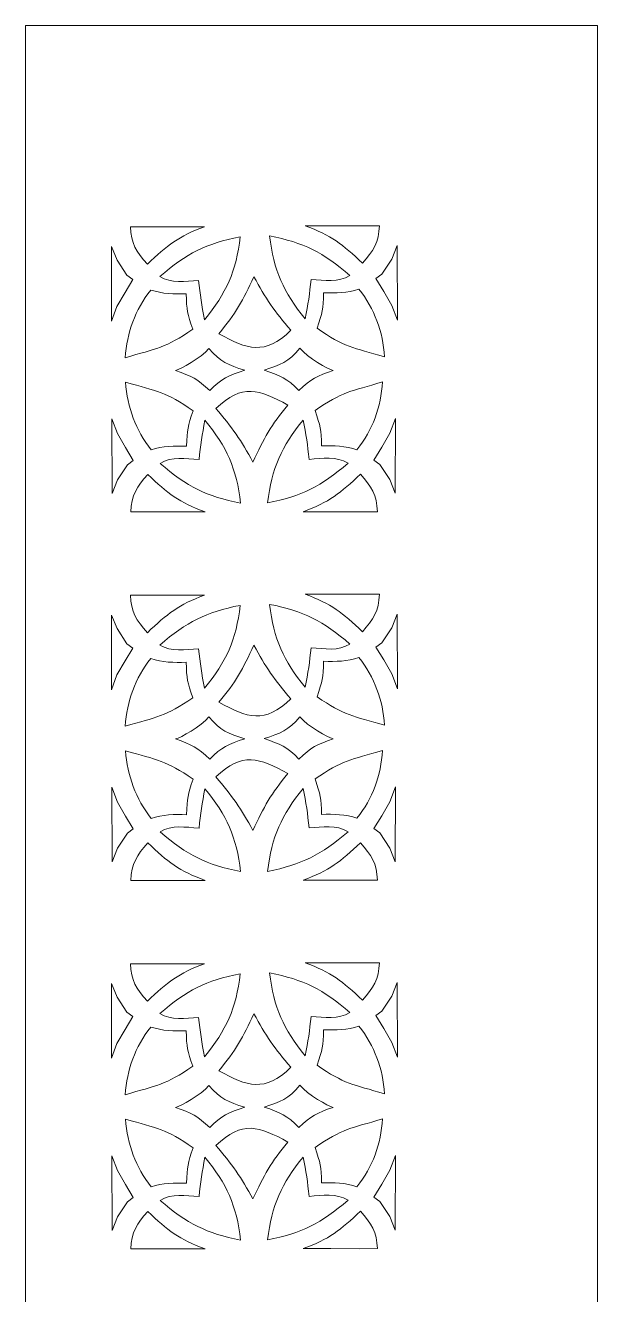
# Model space of a CAD drawing. Header units: millimetres. Extents: x -3017 to 373, y -1230 to 1400.
# Drawn here: x -1626.5 to -1426.5, y 763.9 to 1207.4 of the extents above; entities that cross this region are included whole.
import ezdxf

# ---------------------------------------------------------------- set-up
doc = ezdxf.new("R2010")
doc.units = ezdxf.units.MM
doc.header["$MEASUREMENT"] = 0
doc.layers.add('Katman 1', color=7, linetype='Continuous')

msp = doc.modelspace()

# ---------------------------------------------------------------- linework, layer by layer
at = {"layer": 'Katman 1', "color": 250, "lineweight": 20}
msp.add_lwpolyline([(-1626.484, -1092.609), (-1426.484, -1092.609), (-1426.484, 1207.391), (-1626.484, 1207.391), (-1626.484, -1092.609)], close=True, dxfattribs=at)
for points, knots in [([(-1589.7763, 1137.0525), (-1589.6307, 1131.2471), (-1587.6579, 1128.2487), (-1583.8586, 1123.9577), (-1576.9953, 1130.5071), (-1572.7833, 1133.817), (-1563.8479, 1137.0536), (-1563.8479, 1137.0536), (-1573.4989, 1137.0536), (-1573.4989, 1137.0536), (-1573.4989, 1137.0536), (-1583.5643, 1137.0583), (-1583.5643, 1137.0583), (-1583.5643, 1137.0583), (-1589.7763, 1137.0525), (-1589.7763, 1137.0525)], [0, 0, 0, 0, 0.2, 0.2, 0.2, 0.4, 0.4, 0.4, 0.6, 0.6, 0.6, 0.8, 0.8, 0.8, 1, 1, 1, 1]), ([(-1502.7694, 1137.391), (-1502.9149, 1131.5856), (-1504.8878, 1128.5872), (-1508.687, 1124.2962), (-1515.5504, 1130.8456), (-1519.7623, 1134.1555), (-1528.6978, 1137.3921), (-1528.6978, 1137.3921), (-1519.0467, 1137.3921), (-1519.0467, 1137.3921), (-1519.0467, 1137.3921), (-1508.9814, 1137.3968), (-1508.9814, 1137.3968), (-1508.9814, 1137.3968), (-1502.7694, 1137.391), (-1502.7694, 1137.391)], [0, 0, 0, 0, 0.2, 0.2, 0.2, 0.4, 0.4, 0.4, 0.6, 0.6, 0.6, 0.8, 0.8, 0.8, 1, 1, 1, 1]), ([(-1579.5142, 1119.6434), (-1575.4334, 1117.113), (-1570.6728, 1118.0023), (-1565.9272, 1118.3075), (-1565.4107, 1113.4427), (-1564.8871, 1109.4381), (-1563.8647, 1104.5658), (-1556.3267, 1113.7574), (-1552.7592, 1121.4745), (-1551.4128, 1133.5016), (-1563.2652, 1131.2022), (-1570.1719, 1127.6956), (-1579.5142, 1119.6434)], [0, 0, 0, 0, 0.25, 0.25, 0.25, 0.5, 0.5, 0.5, 0.75, 0.75, 0.75, 1, 1, 1, 1]), ([(-1513.0315, 1119.9819), (-1517.1123, 1117.4515), (-1521.8728, 1118.3408), (-1526.6185, 1118.646), (-1527.1349, 1113.7812), (-1527.6585, 1109.7766), (-1528.681, 1104.9042), (-1536.219, 1114.0959), (-1539.7865, 1121.813), (-1541.1328, 1133.8401), (-1529.2804, 1131.5407), (-1522.3737, 1128.0341), (-1513.0315, 1119.9819)], [0, 0, 0, 0, 0.25, 0.25, 0.25, 0.5, 0.5, 0.5, 0.75, 0.75, 0.75, 1, 1, 1, 1]), ([(-1596.3426, 1130.1192), (-1596.3426, 1130.1192), (-1596.4369, 1104.0091), (-1596.4369, 1104.0091), (-1596.4369, 1104.0091), (-1594.4859, 1109.2023), (-1594.4859, 1109.2023), (-1594.4859, 1109.2023), (-1591.6521, 1114.0867), (-1591.6521, 1114.0867), (-1591.6521, 1114.0867), (-1588.9227, 1118.5785), (-1588.9227, 1118.5785), (-1588.9227, 1118.5785), (-1590.9708, 1120.0871), (-1590.9708, 1120.0871), (-1590.9708, 1120.0871), (-1594.4417, 1125.3612), (-1594.4417, 1125.3612), (-1594.4417, 1125.3612), (-1596.3426, 1130.1192), (-1596.3426, 1130.1192)], [0, 0, 0, 0, 0.14285714, 0.14285714, 0.14285714, 0.28571429, 0.28571429, 0.28571429, 0.42857143, 0.42857143, 0.42857143, 0.57142857, 0.57142857, 0.57142857, 0.71428571, 0.71428571, 0.71428571, 0.85714286, 0.85714286, 0.85714286, 1, 1, 1, 1]), ([(-1496.5312, 1130.4577), (-1496.5312, 1130.4577), (-1496.4369, 1104.3476), (-1496.4369, 1104.3476), (-1496.4369, 1104.3476), (-1498.3879, 1109.5408), (-1498.3879, 1109.5408), (-1498.3879, 1109.5408), (-1501.2217, 1114.4252), (-1501.2217, 1114.4252), (-1501.2217, 1114.4252), (-1503.9511, 1118.917), (-1503.9511, 1118.917), (-1503.9511, 1118.917), (-1501.903, 1120.4256), (-1501.903, 1120.4256), (-1501.903, 1120.4256), (-1498.4321, 1125.6997), (-1498.4321, 1125.6997), (-1498.4321, 1125.6997), (-1496.5312, 1130.4577), (-1496.5312, 1130.4577)], [0, 0, 0, 0, 0.14285714, 0.14285714, 0.14285714, 0.28571429, 0.28571429, 0.28571429, 0.42857143, 0.42857143, 0.42857143, 0.57142857, 0.57142857, 0.57142857, 0.71428571, 0.71428571, 0.71428571, 0.85714286, 0.85714286, 0.85714286, 1, 1, 1, 1]), ([(-1558.8806, 1099.6714), (-1553.0523, 1106.4522), (-1550.4534, 1111.4471), (-1546.5867, 1119.556), (-1542.7418, 1112.187), (-1539.1788, 1107.2124), (-1533.6955, 1100.8594), (-1542.8555, 1091.975), (-1548.838, 1094.1559), (-1558.8806, 1099.6714)], [0, 0, 0, 0, 0.33333333, 0.33333333, 0.33333333, 0.66666667, 0.66666667, 0.66666667, 1, 1, 1, 1]), ([(-1582.6462, 1114.9309), (-1588.1271, 1108.0264), (-1590.9876, 1099.9935), (-1591.6175, 1091.2689), (-1580.611, 1094.4682), (-1577.4409, 1094.6776), (-1567.9966, 1101.228), (-1569.8948, 1106.779), (-1570.0797, 1107.7519), (-1570.3062, 1113.6137), (-1574.4906, 1113.4903), (-1578.6706, 1113.5404), (-1582.6462, 1114.9309)], [0, 0, 0, 0, 0.25, 0.25, 0.25, 0.5, 0.5, 0.5, 0.75, 0.75, 0.75, 1, 1, 1, 1]), ([(-1509.8995, 1115.2694), (-1504.4185, 1108.3648), (-1501.558, 1100.332), (-1500.9282, 1091.6074), (-1511.9347, 1094.8067), (-1515.1048, 1095.0161), (-1524.549, 1101.5665), (-1522.6508, 1107.1175), (-1522.466, 1108.0904), (-1522.2395, 1113.9522), (-1518.0551, 1113.8288), (-1513.875, 1113.8789), (-1509.8995, 1115.2694)], [0, 0, 0, 0, 0.25, 0.25, 0.25, 0.5, 0.5, 0.5, 0.75, 0.75, 0.75, 1, 1, 1, 1]), ([(-1574.0175, 1086.809), (-1568.3715, 1084.8885), (-1566.3315, 1083.8255), (-1562.0547, 1079.7676), (-1557.8947, 1083.9738), (-1555.5061, 1085.0442), (-1549.8304, 1086.9034), (-1555.5894, 1088.7429), (-1558.2555, 1089.7171), (-1562.4001, 1094.5327), (-1565.0167, 1091.1753), (-1572.2356, 1087.2558), (-1574.0175, 1086.809)], [0, 0, 0, 0, 0.25, 0.25, 0.25, 0.5, 0.5, 0.5, 0.75, 0.75, 0.75, 1, 1, 1, 1]), ([(-1518.8928, 1086.856), (-1524.5387, 1084.9355), (-1526.5788, 1083.8725), (-1530.8556, 1079.8146), (-1535.0155, 1084.0208), (-1537.4042, 1085.0913), (-1543.0799, 1086.9504), (-1537.3208, 1088.7899), (-1534.6547, 1089.7641), (-1530.5102, 1094.5797), (-1527.8935, 1091.2223), (-1520.6747, 1087.3028), (-1518.8928, 1086.856)], [0, 0, 0, 0, 0.25, 0.25, 0.25, 0.5, 0.5, 0.5, 0.75, 0.75, 0.75, 1, 1, 1, 1]), ([(-1582.5003, 1059.0505), (-1587.9813, 1065.9551), (-1590.8418, 1073.988), (-1591.4716, 1082.7126), (-1580.4651, 1079.5132), (-1577.2951, 1079.3039), (-1567.8508, 1072.7534), (-1569.749, 1067.2025), (-1569.9339, 1066.2295), (-1570.1603, 1060.3678), (-1574.3448, 1060.4911), (-1578.5248, 1060.4411), (-1582.5003, 1059.0505)], [0, 0, 0, 0, 0.25, 0.25, 0.25, 0.5, 0.5, 0.5, 0.75, 0.75, 0.75, 1, 1, 1, 1]), ([(-1534.7042, 1074.7214), (-1540.5325, 1067.9406), (-1543.1314, 1062.9457), (-1546.9981, 1054.8368), (-1550.8429, 1062.2058), (-1554.406, 1067.1804), (-1559.8892, 1073.5334), (-1550.7292, 1082.4178), (-1544.7468, 1080.2369), (-1534.7042, 1074.7214)], [0, 0, 0, 0, 0.33333333, 0.33333333, 0.33333333, 0.66666667, 0.66666667, 0.66666667, 1, 1, 1, 1]), ([(-1510.5922, 1059.134), (-1505.1113, 1066.0385), (-1502.2508, 1074.0714), (-1501.6209, 1082.796), (-1512.6274, 1079.5966), (-1515.7975, 1079.3873), (-1525.2418, 1072.8369), (-1523.3436, 1067.2859), (-1523.1587, 1066.313), (-1522.9322, 1060.4512), (-1518.7478, 1060.5745), (-1514.5678, 1060.5245), (-1510.5922, 1059.134)], [0, 0, 0, 0, 0.25, 0.25, 0.25, 0.5, 0.5, 0.5, 0.75, 0.75, 0.75, 1, 1, 1, 1]), ([(-1596.1967, 1043.8623), (-1596.1967, 1043.8623), (-1596.2911, 1069.9723), (-1596.2911, 1069.9723), (-1596.2911, 1069.9723), (-1594.3401, 1064.7792), (-1594.3401, 1064.7792), (-1594.3401, 1064.7792), (-1591.5062, 1059.8947), (-1591.5062, 1059.8947), (-1591.5062, 1059.8947), (-1588.7769, 1055.4029), (-1588.7769, 1055.4029), (-1588.7769, 1055.4029), (-1590.825, 1053.8944), (-1590.825, 1053.8944), (-1590.825, 1053.8944), (-1594.2958, 1048.6203), (-1594.2958, 1048.6203), (-1594.2958, 1048.6203), (-1596.1967, 1043.8623), (-1596.1967, 1043.8623)], [0, 0, 0, 0, 0.14285714, 0.14285714, 0.14285714, 0.28571429, 0.28571429, 0.28571429, 0.42857143, 0.42857143, 0.42857143, 0.57142857, 0.57142857, 0.57142857, 0.71428571, 0.71428571, 0.71428571, 0.85714286, 0.85714286, 0.85714286, 1, 1, 1, 1]), ([(-1579.3683, 1054.3381), (-1575.2875, 1056.8685), (-1570.527, 1055.9792), (-1565.7813, 1055.6739), (-1565.2649, 1060.5387), (-1564.7413, 1064.5433), (-1563.7188, 1069.4157), (-1556.1808, 1060.224), (-1552.6133, 1052.5069), (-1551.267, 1040.4798), (-1563.1194, 1042.7793), (-1570.0261, 1046.2858), (-1579.3683, 1054.3381)], [0, 0, 0, 0, 0.25, 0.25, 0.25, 0.5, 0.5, 0.5, 0.75, 0.75, 0.75, 1, 1, 1, 1]), ([(-1513.7242, 1054.4215), (-1517.805, 1056.9519), (-1522.5656, 1056.0626), (-1527.3112, 1055.7574), (-1527.8277, 1060.6221), (-1528.3513, 1064.6268), (-1529.3738, 1069.4991), (-1536.9117, 1060.3074), (-1540.4792, 1052.5904), (-1541.8256, 1040.5633), (-1529.9732, 1042.8627), (-1523.0665, 1046.3693), (-1513.7242, 1054.4215)], [0, 0, 0, 0, 0.25, 0.25, 0.25, 0.5, 0.5, 0.5, 0.75, 0.75, 0.75, 1, 1, 1, 1]), ([(-1497.224, 1043.9457), (-1497.224, 1043.9457), (-1497.1297, 1070.0558), (-1497.1297, 1070.0558), (-1497.1297, 1070.0558), (-1499.0807, 1064.8626), (-1499.0807, 1064.8626), (-1499.0807, 1064.8626), (-1501.9145, 1059.9782), (-1501.9145, 1059.9782), (-1501.9145, 1059.9782), (-1504.6438, 1055.4863), (-1504.6438, 1055.4863), (-1504.6438, 1055.4863), (-1502.5957, 1053.9778), (-1502.5957, 1053.9778), (-1502.5957, 1053.9778), (-1499.1249, 1048.7037), (-1499.1249, 1048.7037), (-1499.1249, 1048.7037), (-1497.224, 1043.9457), (-1497.224, 1043.9457)], [0, 0, 0, 0, 0.14285714, 0.14285714, 0.14285714, 0.28571429, 0.28571429, 0.28571429, 0.42857143, 0.42857143, 0.42857143, 0.57142857, 0.57142857, 0.57142857, 0.71428571, 0.71428571, 0.71428571, 0.85714286, 0.85714286, 0.85714286, 1, 1, 1, 1]), ([(-1589.6304, 1037.4026), (-1589.4849, 1043.208), (-1587.5121, 1046.2064), (-1583.7128, 1050.4974), (-1576.8494, 1043.948), (-1572.6375, 1040.6381), (-1563.7021, 1037.4015), (-1563.7021, 1037.4015), (-1573.3531, 1037.4015), (-1573.3531, 1037.4015), (-1573.3531, 1037.4015), (-1583.4185, 1037.3968), (-1583.4185, 1037.3968), (-1583.4185, 1037.3968), (-1589.6304, 1037.4026), (-1589.6304, 1037.4026)], [0, 0, 0, 0, 0.2, 0.2, 0.2, 0.4, 0.4, 0.4, 0.6, 0.6, 0.6, 0.8, 0.8, 0.8, 1, 1, 1, 1]), ([(-1503.4621, 1037.4861), (-1503.6077, 1043.2915), (-1505.5805, 1046.2898), (-1509.3798, 1050.5808), (-1516.2431, 1044.0314), (-1520.4551, 1040.7216), (-1529.3905, 1037.4849), (-1529.3905, 1037.4849), (-1519.7395, 1037.4849), (-1519.7395, 1037.4849), (-1519.7395, 1037.4849), (-1509.6741, 1037.4802), (-1509.6741, 1037.4802), (-1509.6741, 1037.4802), (-1503.4621, 1037.4861), (-1503.4621, 1037.4861)], [0, 0, 0, 0, 0.2, 0.2, 0.2, 0.4, 0.4, 0.4, 0.6, 0.6, 0.6, 0.8, 0.8, 0.8, 1, 1, 1, 1]), ([(-1589.7763, 1008.3025), (-1589.6307, 1002.4971), (-1587.6579, 999.4987), (-1583.8586, 995.2077), (-1576.9953, 1001.7571), (-1572.7833, 1005.067), (-1563.8479, 1008.3036), (-1563.8479, 1008.3036), (-1573.4989, 1008.3036), (-1573.4989, 1008.3036), (-1573.4989, 1008.3036), (-1583.5643, 1008.3083), (-1583.5643, 1008.3083), (-1583.5643, 1008.3083), (-1589.7763, 1008.3025), (-1589.7763, 1008.3025)], [0, 0, 0, 0, 0.2, 0.2, 0.2, 0.4, 0.4, 0.4, 0.6, 0.6, 0.6, 0.8, 0.8, 0.8, 1, 1, 1, 1]), ([(-1502.7694, 1008.641), (-1502.9149, 1002.8356), (-1504.8878, 999.8372), (-1508.687, 995.5462), (-1515.5504, 1002.0956), (-1519.7623, 1005.4055), (-1528.6978, 1008.6421), (-1528.6978, 1008.6421), (-1519.0467, 1008.6421), (-1519.0467, 1008.6421), (-1519.0467, 1008.6421), (-1508.9814, 1008.6468), (-1508.9814, 1008.6468), (-1508.9814, 1008.6468), (-1502.7694, 1008.641), (-1502.7694, 1008.641)], [0, 0, 0, 0, 0.2, 0.2, 0.2, 0.4, 0.4, 0.4, 0.6, 0.6, 0.6, 0.8, 0.8, 0.8, 1, 1, 1, 1]), ([(-1579.5142, 990.8934), (-1575.4334, 988.363), (-1570.6728, 989.2523), (-1565.9272, 989.5575), (-1565.4107, 984.6927), (-1564.8871, 980.6881), (-1563.8647, 975.8158), (-1556.3267, 985.0074), (-1552.7592, 992.7245), (-1551.4128, 1004.7516), (-1563.2652, 1002.4522), (-1570.1719, 998.9456), (-1579.5142, 990.8934)], [0, 0, 0, 0, 0.25, 0.25, 0.25, 0.5, 0.5, 0.5, 0.75, 0.75, 0.75, 1, 1, 1, 1]), ([(-1513.0315, 991.2319), (-1517.1123, 988.7015), (-1521.8728, 989.5908), (-1526.6185, 989.896), (-1527.1349, 985.0312), (-1527.6585, 981.0266), (-1528.681, 976.1542), (-1536.219, 985.3459), (-1539.7865, 993.063), (-1541.1328, 1005.0901), (-1529.2804, 1002.7907), (-1522.3737, 999.2841), (-1513.0315, 991.2319)], [0, 0, 0, 0, 0.25, 0.25, 0.25, 0.5, 0.5, 0.5, 0.75, 0.75, 0.75, 1, 1, 1, 1]), ([(-1596.3426, 1001.3692), (-1596.3426, 1001.3692), (-1596.4369, 975.2591), (-1596.4369, 975.2591), (-1596.4369, 975.2591), (-1594.4859, 980.4523), (-1594.4859, 980.4523), (-1594.4859, 980.4523), (-1591.6521, 985.3367), (-1591.6521, 985.3367), (-1591.6521, 985.3367), (-1588.9227, 989.8285), (-1588.9227, 989.8285), (-1588.9227, 989.8285), (-1590.9708, 991.3371), (-1590.9708, 991.3371), (-1590.9708, 991.3371), (-1594.4417, 996.6112), (-1594.4417, 996.6112), (-1594.4417, 996.6112), (-1596.3426, 1001.3692), (-1596.3426, 1001.3692)], [0, 0, 0, 0, 0.14285714, 0.14285714, 0.14285714, 0.28571429, 0.28571429, 0.28571429, 0.42857143, 0.42857143, 0.42857143, 0.57142857, 0.57142857, 0.57142857, 0.71428571, 0.71428571, 0.71428571, 0.85714286, 0.85714286, 0.85714286, 1, 1, 1, 1]), ([(-1496.5312, 1001.7077), (-1496.5312, 1001.7077), (-1496.4369, 975.5976), (-1496.4369, 975.5976), (-1496.4369, 975.5976), (-1498.3879, 980.7908), (-1498.3879, 980.7908), (-1498.3879, 980.7908), (-1501.2217, 985.6752), (-1501.2217, 985.6752), (-1501.2217, 985.6752), (-1503.9511, 990.167), (-1503.9511, 990.167), (-1503.9511, 990.167), (-1501.903, 991.6756), (-1501.903, 991.6756), (-1501.903, 991.6756), (-1498.4321, 996.9497), (-1498.4321, 996.9497), (-1498.4321, 996.9497), (-1496.5312, 1001.7077), (-1496.5312, 1001.7077)], [0, 0, 0, 0, 0.14285714, 0.14285714, 0.14285714, 0.28571429, 0.28571429, 0.28571429, 0.42857143, 0.42857143, 0.42857143, 0.57142857, 0.57142857, 0.57142857, 0.71428571, 0.71428571, 0.71428571, 0.85714286, 0.85714286, 0.85714286, 1, 1, 1, 1]), ([(-1558.8806, 970.9214), (-1553.0523, 977.7022), (-1550.4534, 982.6971), (-1546.5867, 990.806), (-1542.7418, 983.437), (-1539.1788, 978.4624), (-1533.6955, 972.1094), (-1542.8555, 963.225), (-1548.838, 965.4059), (-1558.8806, 970.9214)], [0, 0, 0, 0, 0.33333333, 0.33333333, 0.33333333, 0.66666667, 0.66666667, 0.66666667, 1, 1, 1, 1]), ([(-1582.6462, 986.1809), (-1588.1271, 979.2764), (-1590.9876, 971.2435), (-1591.6175, 962.5189), (-1580.611, 965.7182), (-1577.4409, 965.9276), (-1567.9966, 972.478), (-1569.8948, 978.029), (-1570.0797, 979.0019), (-1570.3062, 984.8637), (-1574.4906, 984.7403), (-1578.6706, 984.7904), (-1582.6462, 986.1809)], [0, 0, 0, 0, 0.25, 0.25, 0.25, 0.5, 0.5, 0.5, 0.75, 0.75, 0.75, 1, 1, 1, 1]), ([(-1509.8995, 986.5194), (-1504.4185, 979.6148), (-1501.558, 971.582), (-1500.9282, 962.8574), (-1511.9347, 966.0567), (-1515.1048, 966.2661), (-1524.549, 972.8165), (-1522.6508, 978.3675), (-1522.466, 979.3404), (-1522.2395, 985.2022), (-1518.0551, 985.0788), (-1513.875, 985.1289), (-1509.8995, 986.5194)], [0, 0, 0, 0, 0.25, 0.25, 0.25, 0.5, 0.5, 0.5, 0.75, 0.75, 0.75, 1, 1, 1, 1]), ([(-1574.0175, 958.059), (-1568.3715, 956.1385), (-1566.3315, 955.0755), (-1562.0547, 951.0176), (-1557.8947, 955.2238), (-1555.5061, 956.2942), (-1549.8304, 958.1534), (-1555.5894, 959.9929), (-1558.2555, 960.9671), (-1562.4001, 965.7827), (-1565.0167, 962.4253), (-1572.2356, 958.5058), (-1574.0175, 958.059)], [0, 0, 0, 0, 0.25, 0.25, 0.25, 0.5, 0.5, 0.5, 0.75, 0.75, 0.75, 1, 1, 1, 1]), ([(-1518.8928, 958.106), (-1524.5387, 956.1855), (-1526.5788, 955.1225), (-1530.8556, 951.0646), (-1535.0155, 955.2708), (-1537.4042, 956.3413), (-1543.0799, 958.2004), (-1537.3208, 960.0399), (-1534.6547, 961.0141), (-1530.5102, 965.8297), (-1527.8935, 962.4723), (-1520.6747, 958.5528), (-1518.8928, 958.106)], [0, 0, 0, 0, 0.25, 0.25, 0.25, 0.5, 0.5, 0.5, 0.75, 0.75, 0.75, 1, 1, 1, 1]), ([(-1582.5003, 930.3005), (-1587.9813, 937.2051), (-1590.8418, 945.238), (-1591.4716, 953.9626), (-1580.4651, 950.7632), (-1577.2951, 950.5539), (-1567.8508, 944.0034), (-1569.749, 938.4525), (-1569.9339, 937.4795), (-1570.1603, 931.6178), (-1574.3448, 931.7411), (-1578.5248, 931.6911), (-1582.5003, 930.3005)], [0, 0, 0, 0, 0.25, 0.25, 0.25, 0.5, 0.5, 0.5, 0.75, 0.75, 0.75, 1, 1, 1, 1]), ([(-1534.7042, 945.9714), (-1540.5325, 939.1906), (-1543.1314, 934.1957), (-1546.9981, 926.0868), (-1550.8429, 933.4558), (-1554.406, 938.4304), (-1559.8892, 944.7834), (-1550.7292, 953.6678), (-1544.7468, 951.4869), (-1534.7042, 945.9714)], [0, 0, 0, 0, 0.33333333, 0.33333333, 0.33333333, 0.66666667, 0.66666667, 0.66666667, 1, 1, 1, 1]), ([(-1510.5922, 930.384), (-1505.1113, 937.2885), (-1502.2508, 945.3214), (-1501.6209, 954.046), (-1512.6274, 950.8466), (-1515.7975, 950.6373), (-1525.2418, 944.0869), (-1523.3436, 938.5359), (-1523.1587, 937.563), (-1522.9322, 931.7012), (-1518.7478, 931.8245), (-1514.5678, 931.7745), (-1510.5922, 930.384)], [0, 0, 0, 0, 0.25, 0.25, 0.25, 0.5, 0.5, 0.5, 0.75, 0.75, 0.75, 1, 1, 1, 1]), ([(-1596.1967, 915.1123), (-1596.1967, 915.1123), (-1596.2911, 941.2223), (-1596.2911, 941.2223), (-1596.2911, 941.2223), (-1594.3401, 936.0292), (-1594.3401, 936.0292), (-1594.3401, 936.0292), (-1591.5062, 931.1447), (-1591.5062, 931.1447), (-1591.5062, 931.1447), (-1588.7769, 926.6529), (-1588.7769, 926.6529), (-1588.7769, 926.6529), (-1590.825, 925.1444), (-1590.825, 925.1444), (-1590.825, 925.1444), (-1594.2958, 919.8703), (-1594.2958, 919.8703), (-1594.2958, 919.8703), (-1596.1967, 915.1123), (-1596.1967, 915.1123)], [0, 0, 0, 0, 0.14285714, 0.14285714, 0.14285714, 0.28571429, 0.28571429, 0.28571429, 0.42857143, 0.42857143, 0.42857143, 0.57142857, 0.57142857, 0.57142857, 0.71428571, 0.71428571, 0.71428571, 0.85714286, 0.85714286, 0.85714286, 1, 1, 1, 1]), ([(-1579.3683, 925.5881), (-1575.2875, 928.1185), (-1570.527, 927.2292), (-1565.7813, 926.9239), (-1565.2649, 931.7887), (-1564.7413, 935.7933), (-1563.7188, 940.6657), (-1556.1808, 931.474), (-1552.6133, 923.7569), (-1551.267, 911.7298), (-1563.1194, 914.0293), (-1570.0261, 917.5358), (-1579.3683, 925.5881)], [0, 0, 0, 0, 0.25, 0.25, 0.25, 0.5, 0.5, 0.5, 0.75, 0.75, 0.75, 1, 1, 1, 1]), ([(-1513.7242, 925.6715), (-1517.805, 928.2019), (-1522.5656, 927.3126), (-1527.3112, 927.0074), (-1527.8277, 931.8721), (-1528.3513, 935.8768), (-1529.3738, 940.7491), (-1536.9117, 931.5574), (-1540.4792, 923.8404), (-1541.8256, 911.8133), (-1529.9732, 914.1127), (-1523.0665, 917.6193), (-1513.7242, 925.6715)], [0, 0, 0, 0, 0.25, 0.25, 0.25, 0.5, 0.5, 0.5, 0.75, 0.75, 0.75, 1, 1, 1, 1]), ([(-1497.224, 915.1957), (-1497.224, 915.1957), (-1497.1297, 941.3058), (-1497.1297, 941.3058), (-1497.1297, 941.3058), (-1499.0807, 936.1126), (-1499.0807, 936.1126), (-1499.0807, 936.1126), (-1501.9145, 931.2282), (-1501.9145, 931.2282), (-1501.9145, 931.2282), (-1504.6438, 926.7363), (-1504.6438, 926.7363), (-1504.6438, 926.7363), (-1502.5957, 925.2278), (-1502.5957, 925.2278), (-1502.5957, 925.2278), (-1499.1249, 919.9537), (-1499.1249, 919.9537), (-1499.1249, 919.9537), (-1497.224, 915.1957), (-1497.224, 915.1957)], [0, 0, 0, 0, 0.14285714, 0.14285714, 0.14285714, 0.28571429, 0.28571429, 0.28571429, 0.42857143, 0.42857143, 0.42857143, 0.57142857, 0.57142857, 0.57142857, 0.71428571, 0.71428571, 0.71428571, 0.85714286, 0.85714286, 0.85714286, 1, 1, 1, 1]), ([(-1589.6304, 908.6526), (-1589.4849, 914.458), (-1587.5121, 917.4564), (-1583.7128, 921.7474), (-1576.8494, 915.198), (-1572.6375, 911.8881), (-1563.7021, 908.6515), (-1563.7021, 908.6515), (-1573.3531, 908.6515), (-1573.3531, 908.6515), (-1573.3531, 908.6515), (-1583.4185, 908.6468), (-1583.4185, 908.6468), (-1583.4185, 908.6468), (-1589.6304, 908.6526), (-1589.6304, 908.6526)], [0, 0, 0, 0, 0.2, 0.2, 0.2, 0.4, 0.4, 0.4, 0.6, 0.6, 0.6, 0.8, 0.8, 0.8, 1, 1, 1, 1]), ([(-1503.4621, 908.7361), (-1503.6077, 914.5415), (-1505.5805, 917.5398), (-1509.3798, 921.8308), (-1516.2431, 915.2814), (-1520.4551, 911.9716), (-1529.3905, 908.7349), (-1529.3905, 908.7349), (-1519.7395, 908.7349), (-1519.7395, 908.7349), (-1519.7395, 908.7349), (-1509.6741, 908.7302), (-1509.6741, 908.7302), (-1509.6741, 908.7302), (-1503.4621, 908.7361), (-1503.4621, 908.7361)], [0, 0, 0, 0, 0.2, 0.2, 0.2, 0.4, 0.4, 0.4, 0.6, 0.6, 0.6, 0.8, 0.8, 0.8, 1, 1, 1, 1]), ([(-1589.7763, 879.5525), (-1589.6307, 873.7471), (-1587.6579, 870.7487), (-1583.8586, 866.4577), (-1576.9953, 873.0071), (-1572.7833, 876.317), (-1563.8479, 879.5536), (-1563.8479, 879.5536), (-1573.4989, 879.5536), (-1573.4989, 879.5536), (-1573.4989, 879.5536), (-1583.5643, 879.5583), (-1583.5643, 879.5583), (-1583.5643, 879.5583), (-1589.7763, 879.5525), (-1589.7763, 879.5525)], [0, 0, 0, 0, 0.2, 0.2, 0.2, 0.4, 0.4, 0.4, 0.6, 0.6, 0.6, 0.8, 0.8, 0.8, 1, 1, 1, 1]), ([(-1502.7694, 879.891), (-1502.9149, 874.0856), (-1504.8878, 871.0872), (-1508.687, 866.7962), (-1515.5504, 873.3456), (-1519.7623, 876.6555), (-1528.6978, 879.8921), (-1528.6978, 879.8921), (-1519.0467, 879.8921), (-1519.0467, 879.8921), (-1519.0467, 879.8921), (-1508.9814, 879.8968), (-1508.9814, 879.8968), (-1508.9814, 879.8968), (-1502.7694, 879.891), (-1502.7694, 879.891)], [0, 0, 0, 0, 0.2, 0.2, 0.2, 0.4, 0.4, 0.4, 0.6, 0.6, 0.6, 0.8, 0.8, 0.8, 1, 1, 1, 1]), ([(-1579.5142, 862.1434), (-1575.4334, 859.613), (-1570.6728, 860.5023), (-1565.9272, 860.8075), (-1565.4107, 855.9427), (-1564.8871, 851.9381), (-1563.8647, 847.0658), (-1556.3267, 856.2574), (-1552.7592, 863.9745), (-1551.4128, 876.0016), (-1563.2652, 873.7022), (-1570.1719, 870.1956), (-1579.5142, 862.1434)], [0, 0, 0, 0, 0.25, 0.25, 0.25, 0.5, 0.5, 0.5, 0.75, 0.75, 0.75, 1, 1, 1, 1]), ([(-1513.0315, 862.4819), (-1517.1123, 859.9515), (-1521.8728, 860.8408), (-1526.6185, 861.146), (-1527.1349, 856.2812), (-1527.6585, 852.2766), (-1528.681, 847.4042), (-1536.219, 856.5959), (-1539.7865, 864.313), (-1541.1328, 876.3401), (-1529.2804, 874.0407), (-1522.3737, 870.5341), (-1513.0315, 862.4819)], [0, 0, 0, 0, 0.25, 0.25, 0.25, 0.5, 0.5, 0.5, 0.75, 0.75, 0.75, 1, 1, 1, 1]), ([(-1596.3426, 872.6192), (-1596.3426, 872.6192), (-1596.4369, 846.5091), (-1596.4369, 846.5091), (-1596.4369, 846.5091), (-1594.4859, 851.7023), (-1594.4859, 851.7023), (-1594.4859, 851.7023), (-1591.6521, 856.5867), (-1591.6521, 856.5867), (-1591.6521, 856.5867), (-1588.9227, 861.0785), (-1588.9227, 861.0785), (-1588.9227, 861.0785), (-1590.9708, 862.5871), (-1590.9708, 862.5871), (-1590.9708, 862.5871), (-1594.4417, 867.8612), (-1594.4417, 867.8612), (-1594.4417, 867.8612), (-1596.3426, 872.6192), (-1596.3426, 872.6192)], [0, 0, 0, 0, 0.14285714, 0.14285714, 0.14285714, 0.28571429, 0.28571429, 0.28571429, 0.42857143, 0.42857143, 0.42857143, 0.57142857, 0.57142857, 0.57142857, 0.71428571, 0.71428571, 0.71428571, 0.85714286, 0.85714286, 0.85714286, 1, 1, 1, 1]), ([(-1496.5312, 872.9577), (-1496.5312, 872.9577), (-1496.4369, 846.8476), (-1496.4369, 846.8476), (-1496.4369, 846.8476), (-1498.3879, 852.0408), (-1498.3879, 852.0408), (-1498.3879, 852.0408), (-1501.2217, 856.9252), (-1501.2217, 856.9252), (-1501.2217, 856.9252), (-1503.9511, 861.417), (-1503.9511, 861.417), (-1503.9511, 861.417), (-1501.903, 862.9256), (-1501.903, 862.9256), (-1501.903, 862.9256), (-1498.4321, 868.1997), (-1498.4321, 868.1997), (-1498.4321, 868.1997), (-1496.5312, 872.9577), (-1496.5312, 872.9577)], [0, 0, 0, 0, 0.14285714, 0.14285714, 0.14285714, 0.28571429, 0.28571429, 0.28571429, 0.42857143, 0.42857143, 0.42857143, 0.57142857, 0.57142857, 0.57142857, 0.71428571, 0.71428571, 0.71428571, 0.85714286, 0.85714286, 0.85714286, 1, 1, 1, 1]), ([(-1558.8806, 842.1714), (-1553.0523, 848.9522), (-1550.4534, 853.9471), (-1546.5867, 862.056), (-1542.7418, 854.687), (-1539.1788, 849.7124), (-1533.6955, 843.3594), (-1542.8555, 834.475), (-1548.838, 836.6559), (-1558.8806, 842.1714)], [0, 0, 0, 0, 0.33333333, 0.33333333, 0.33333333, 0.66666667, 0.66666667, 0.66666667, 1, 1, 1, 1]), ([(-1582.6462, 857.4309), (-1588.1271, 850.5264), (-1590.9876, 842.4935), (-1591.6175, 833.7689), (-1580.611, 836.9682), (-1577.4409, 837.1776), (-1567.9966, 843.728), (-1569.8948, 849.279), (-1570.0797, 850.2519), (-1570.3062, 856.1137), (-1574.4906, 855.9903), (-1578.6706, 856.0404), (-1582.6462, 857.4309)], [0, 0, 0, 0, 0.25, 0.25, 0.25, 0.5, 0.5, 0.5, 0.75, 0.75, 0.75, 1, 1, 1, 1]), ([(-1509.8995, 857.7694), (-1504.4185, 850.8648), (-1501.558, 842.832), (-1500.9282, 834.1074), (-1511.9347, 837.3067), (-1515.1048, 837.5161), (-1524.549, 844.0665), (-1522.6508, 849.6175), (-1522.466, 850.5904), (-1522.2395, 856.4522), (-1518.0551, 856.3288), (-1513.875, 856.3789), (-1509.8995, 857.7694)], [0, 0, 0, 0, 0.25, 0.25, 0.25, 0.5, 0.5, 0.5, 0.75, 0.75, 0.75, 1, 1, 1, 1]), ([(-1574.0175, 829.309), (-1568.3715, 827.3885), (-1566.3315, 826.3255), (-1562.0547, 822.2676), (-1557.8947, 826.4738), (-1555.5061, 827.5442), (-1549.8304, 829.4034), (-1555.5894, 831.2429), (-1558.2555, 832.2171), (-1562.4001, 837.0327), (-1565.0167, 833.6753), (-1572.2356, 829.7558), (-1574.0175, 829.309)], [0, 0, 0, 0, 0.25, 0.25, 0.25, 0.5, 0.5, 0.5, 0.75, 0.75, 0.75, 1, 1, 1, 1]), ([(-1518.8928, 829.356), (-1524.5387, 827.4355), (-1526.5788, 826.3725), (-1530.8556, 822.3146), (-1535.0155, 826.5208), (-1537.4042, 827.5913), (-1543.0799, 829.4504), (-1537.3208, 831.2899), (-1534.6547, 832.2641), (-1530.5102, 837.0797), (-1527.8935, 833.7223), (-1520.6747, 829.8028), (-1518.8928, 829.356)], [0, 0, 0, 0, 0.25, 0.25, 0.25, 0.5, 0.5, 0.5, 0.75, 0.75, 0.75, 1, 1, 1, 1]), ([(-1582.5003, 801.5505), (-1587.9813, 808.4551), (-1590.8418, 816.488), (-1591.4716, 825.2126), (-1580.4651, 822.0132), (-1577.2951, 821.8039), (-1567.8508, 815.2534), (-1569.749, 809.7025), (-1569.9339, 808.7295), (-1570.1603, 802.8678), (-1574.3448, 802.9911), (-1578.5248, 802.9411), (-1582.5003, 801.5505)], [0, 0, 0, 0, 0.25, 0.25, 0.25, 0.5, 0.5, 0.5, 0.75, 0.75, 0.75, 1, 1, 1, 1]), ([(-1534.7042, 817.2214), (-1540.5325, 810.4406), (-1543.1314, 805.4457), (-1546.9981, 797.3368), (-1550.8429, 804.7058), (-1554.406, 809.6804), (-1559.8892, 816.0334), (-1550.7292, 824.9178), (-1544.7468, 822.7369), (-1534.7042, 817.2214)], [0, 0, 0, 0, 0.33333333, 0.33333333, 0.33333333, 0.66666667, 0.66666667, 0.66666667, 1, 1, 1, 1]), ([(-1510.5922, 801.634), (-1505.1113, 808.5385), (-1502.2508, 816.5714), (-1501.6209, 825.296), (-1512.6274, 822.0966), (-1515.7975, 821.8873), (-1525.2418, 815.3369), (-1523.3436, 809.7859), (-1523.1587, 808.813), (-1522.9322, 802.9512), (-1518.7478, 803.0745), (-1514.5678, 803.0245), (-1510.5922, 801.634)], [0, 0, 0, 0, 0.25, 0.25, 0.25, 0.5, 0.5, 0.5, 0.75, 0.75, 0.75, 1, 1, 1, 1]), ([(-1596.1967, 786.3623), (-1596.1967, 786.3623), (-1596.2911, 812.4723), (-1596.2911, 812.4723), (-1596.2911, 812.4723), (-1594.3401, 807.2792), (-1594.3401, 807.2792), (-1594.3401, 807.2792), (-1591.5062, 802.3947), (-1591.5062, 802.3947), (-1591.5062, 802.3947), (-1588.7769, 797.9029), (-1588.7769, 797.9029), (-1588.7769, 797.9029), (-1590.825, 796.3944), (-1590.825, 796.3944), (-1590.825, 796.3944), (-1594.2958, 791.1203), (-1594.2958, 791.1203), (-1594.2958, 791.1203), (-1596.1967, 786.3623), (-1596.1967, 786.3623)], [0, 0, 0, 0, 0.14285714, 0.14285714, 0.14285714, 0.28571429, 0.28571429, 0.28571429, 0.42857143, 0.42857143, 0.42857143, 0.57142857, 0.57142857, 0.57142857, 0.71428571, 0.71428571, 0.71428571, 0.85714286, 0.85714286, 0.85714286, 1, 1, 1, 1]), ([(-1579.3683, 796.8381), (-1575.2875, 799.3685), (-1570.527, 798.4792), (-1565.7813, 798.1739), (-1565.2649, 803.0387), (-1564.7413, 807.0433), (-1563.7188, 811.9157), (-1556.1808, 802.724), (-1552.6133, 795.0069), (-1551.267, 782.9798), (-1563.1194, 785.2793), (-1570.0261, 788.7858), (-1579.3683, 796.8381)], [0, 0, 0, 0, 0.25, 0.25, 0.25, 0.5, 0.5, 0.5, 0.75, 0.75, 0.75, 1, 1, 1, 1]), ([(-1513.7242, 796.9215), (-1517.805, 799.4519), (-1522.5656, 798.5626), (-1527.3112, 798.2574), (-1527.8277, 803.1221), (-1528.3513, 807.1268), (-1529.3738, 811.9991), (-1536.9117, 802.8074), (-1540.4792, 795.0904), (-1541.8256, 783.0633), (-1529.9732, 785.3627), (-1523.0665, 788.8693), (-1513.7242, 796.9215)], [0, 0, 0, 0, 0.25, 0.25, 0.25, 0.5, 0.5, 0.5, 0.75, 0.75, 0.75, 1, 1, 1, 1]), ([(-1497.224, 786.4457), (-1497.224, 786.4457), (-1497.1297, 812.5558), (-1497.1297, 812.5558), (-1497.1297, 812.5558), (-1499.0807, 807.3626), (-1499.0807, 807.3626), (-1499.0807, 807.3626), (-1501.9145, 802.4782), (-1501.9145, 802.4782), (-1501.9145, 802.4782), (-1504.6438, 797.9863), (-1504.6438, 797.9863), (-1504.6438, 797.9863), (-1502.5957, 796.4778), (-1502.5957, 796.4778), (-1502.5957, 796.4778), (-1499.1249, 791.2037), (-1499.1249, 791.2037), (-1499.1249, 791.2037), (-1497.224, 786.4457), (-1497.224, 786.4457)], [0, 0, 0, 0, 0.14285714, 0.14285714, 0.14285714, 0.28571429, 0.28571429, 0.28571429, 0.42857143, 0.42857143, 0.42857143, 0.57142857, 0.57142857, 0.57142857, 0.71428571, 0.71428571, 0.71428571, 0.85714286, 0.85714286, 0.85714286, 1, 1, 1, 1]), ([(-1589.6304, 779.9026), (-1589.4849, 785.708), (-1587.5121, 788.7064), (-1583.7128, 792.9974), (-1576.8494, 786.448), (-1572.6375, 783.1381), (-1563.7021, 779.9015), (-1563.7021, 779.9015), (-1573.3531, 779.9015), (-1573.3531, 779.9015), (-1573.3531, 779.9015), (-1583.4185, 779.8968), (-1583.4185, 779.8968), (-1583.4185, 779.8968), (-1589.6304, 779.9026), (-1589.6304, 779.9026)], [0, 0, 0, 0, 0.2, 0.2, 0.2, 0.4, 0.4, 0.4, 0.6, 0.6, 0.6, 0.8, 0.8, 0.8, 1, 1, 1, 1]), ([(-1503.4621, 779.9861), (-1503.6077, 785.7915), (-1505.5805, 788.7898), (-1509.3798, 793.0808), (-1516.2431, 786.5314), (-1520.4551, 783.2216), (-1529.3905, 779.9849), (-1529.3905, 779.9849), (-1519.7395, 779.9849), (-1519.7395, 779.9849), (-1519.7395, 779.9849), (-1509.6741, 779.9802), (-1509.6741, 779.9802), (-1509.6741, 779.9802), (-1503.4621, 779.9861), (-1503.4621, 779.9861)], [0, 0, 0, 0, 0.2, 0.2, 0.2, 0.4, 0.4, 0.4, 0.6, 0.6, 0.6, 0.8, 0.8, 0.8, 1, 1, 1, 1])]:
    msp.add_open_spline(points, degree=3, knots=knots, dxfattribs=at)

doc.saveas('drawing.dxf')
